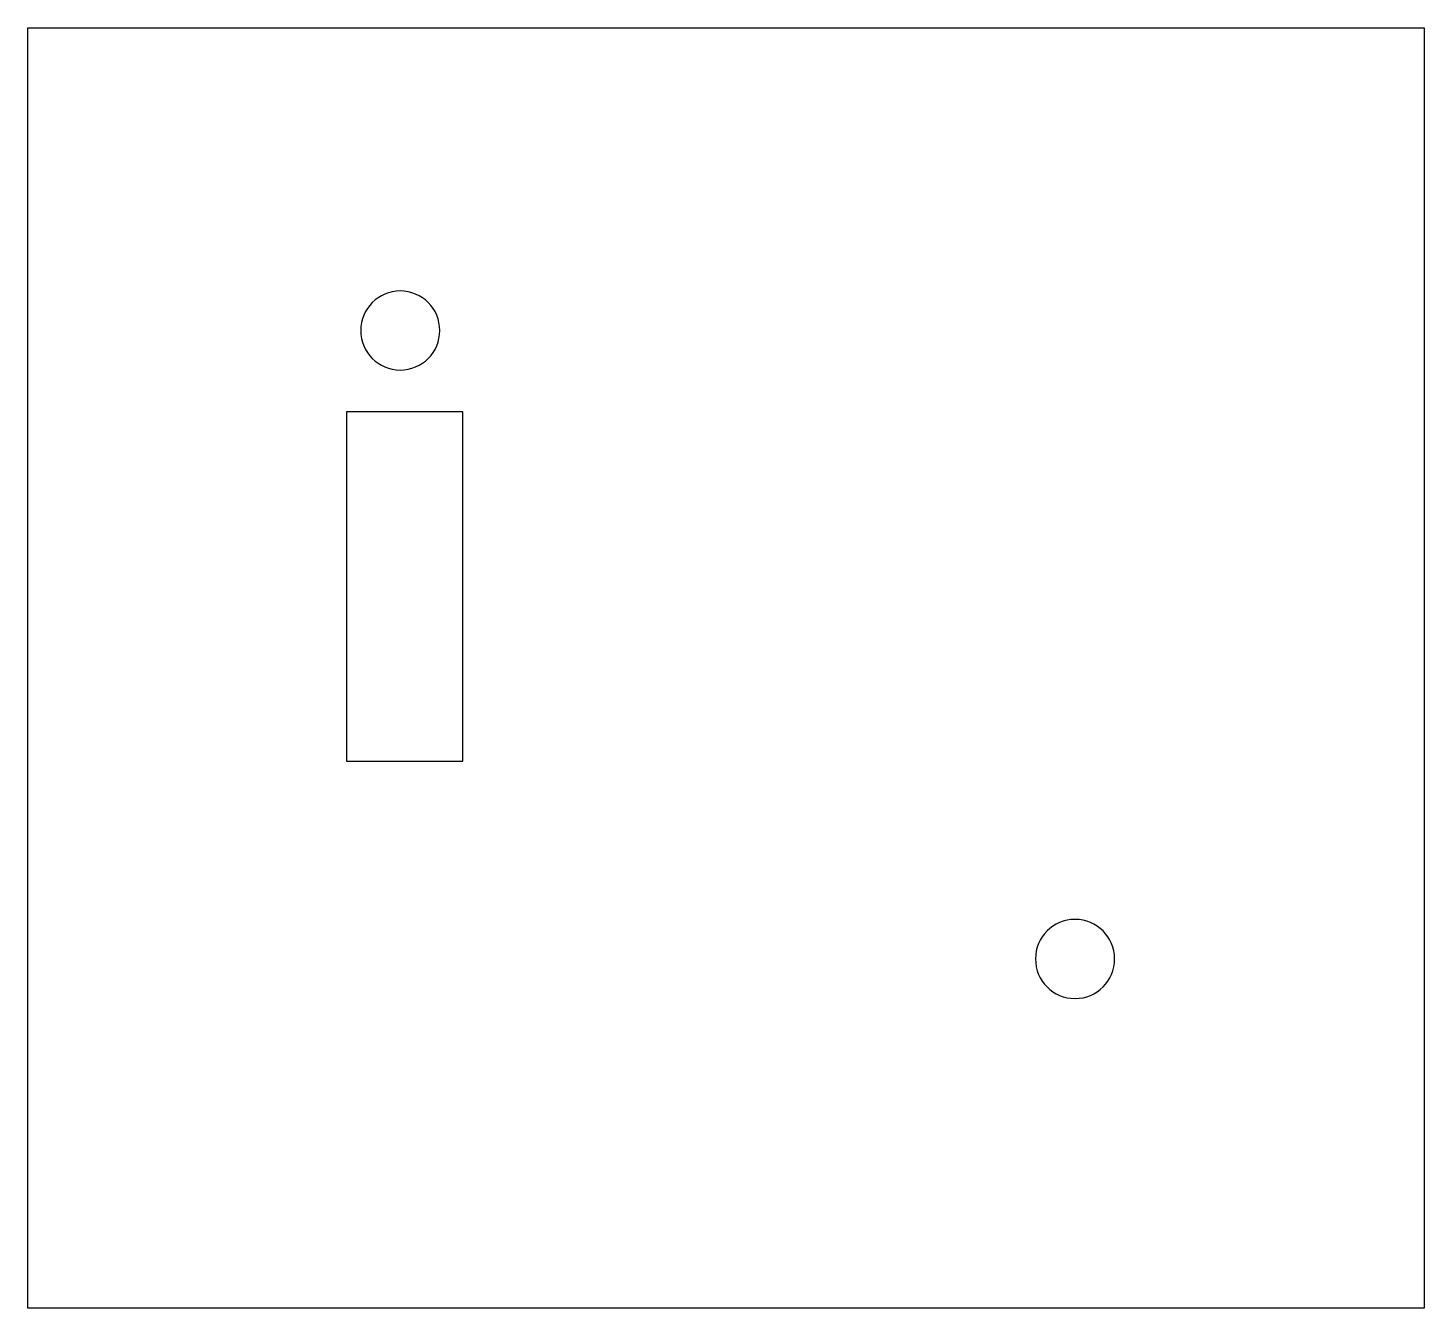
# Model space of a CAD drawing. Header units: millimetres. Extents: x 0 to 60, y 0 to 55.
import ezdxf

# ---------------------------------------------------------------- set-up
doc = ezdxf.new("R2010")
doc.units = ezdxf.units.MM

msp = doc.modelspace()

# ---------------------------------------------------------------- linework, layer by layer
at = {"layer": 'INTERIOR_PROFILES'}
msp.add_lwpolyline([(18.69, 38.5), (13.69, 38.5), (13.69, 23.5), (18.69, 23.5)], close=True, dxfattribs=at)
at = {"layer": 'INTERIOR_PROFILES', "extrusion": (0, 0, -1)}
for centre in [(-16, 42), (-45, 15)]:
    msp.add_circle(centre, 1.7, dxfattribs=at)
at = {"layer": 'OUTER_PROFILES'}
msp.add_lwpolyline([(60, 55), (60, 0), (0, 0), (0, 55)], close=True, dxfattribs=at)

doc.saveas('drawing.dxf')
